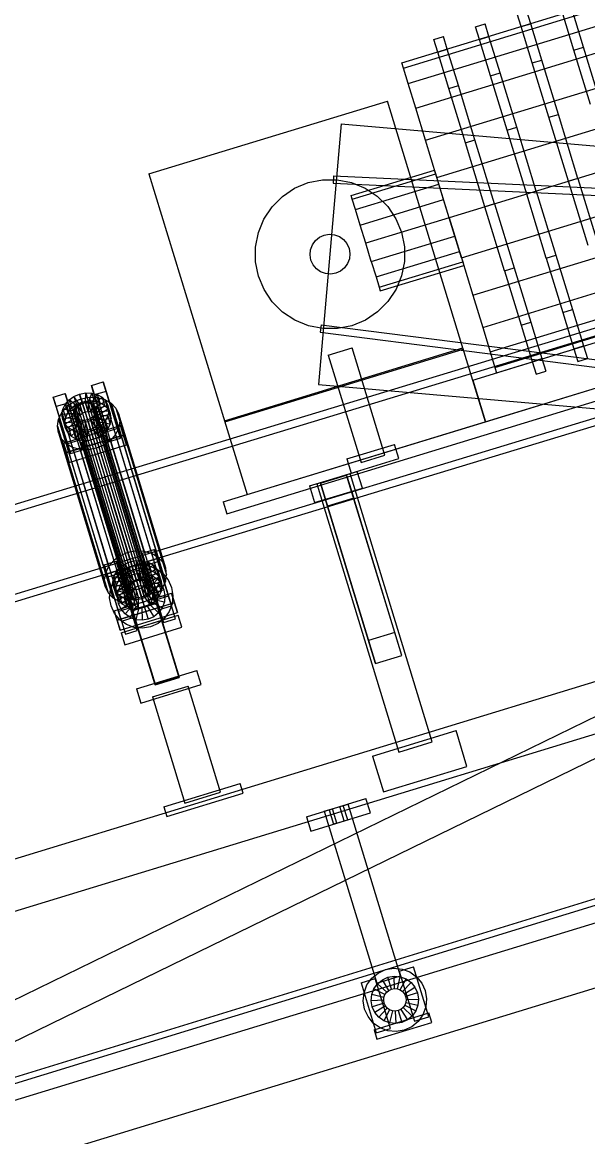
# Model space of a CAD drawing. Header units: millimetres. Extents: x -1970 to 34302, y -65268 to 6837.
# Drawn here: x 24112 to 24566, y 2574 to 3468 of the extents above; entities that cross this region are included whole.
import ezdxf

# ---------------------------------------------------------------- set-up
doc = ezdxf.new("R2010")
doc.units = ezdxf.units.MM
doc.layers.add('COTAS_P', color=1, linetype='Continuous', lineweight=0)
doc.layers.add('lateral_C02', color=7, linetype='Continuous', lineweight=0)
doc.dimstyles.new('R19_100', dxfattribs={"dimtxt": 250, "dimasz": 150, "dimexe": 150, "dimexo": 80, "dimgap": 100, "dimtad": 1, "dimtih": 1, "dimtoh": 1, "dimdsep": 46, "dimcen": 0.09, "dimadec": 0, "dimazin": 0, "dimtfac": 1, "dimtdec": 4, "dimtofl": 0, "dimtmove": 0, "dimatfit": 3, "dimfxl": 1, "dimtolj": 1, "dimtzin": 0, "dimarcsym": 0})

# ---------------------------------------------------------------- blocks, each defined once
blk = doc.blocks.new('*D3')
at = {"layer": 'COTAS_P', "color": 0, "lineweight": -2, "transparency": 16777216}
for p, q in [((25334.81, 3271.57), (25051.31, 4199.21)), ((16158.18, 1324.54), (24951.7, 4011.92)), ((16254.38, 496.51), (15970.89, 1424.15))]:
    blk.add_line(p, q, dxfattribs=at)
at = {"layer": 'COTAS_P', "color": 0, "transparency": 16777216}
for points in [[(24944.39, 4035.83), (24959, 3988.02), (25095.15, 4055.76)], [(16150.87, 1348.45), (16165.48, 1300.63), (16014.73, 1280.7)]]:
    blk.add_solid(points, dxfattribs=at)
at = {"layer": 'Defpoints', "color": 0, "transparency": 16777216}
for p in [(25095.15, 4055.76), (25358.19, 3195.06), (16277.76, 420)]:
    blk.add_point(p, dxfattribs=at)

msp = doc.modelspace()

# ---------------------------------------------------------------- linework, layer by layer
at = {"layer": 'lateral_C02'}
for p, q in [((24416.833, 3435.431), (24875.874, 3575.718)), ((24418.127, 3431.194), (24877.169, 3571.482)), ((24421.923, 3418.774), (24880.965, 3559.062)), ((24427.961, 3399.017), (24887.003, 3539.305)), ((24435.83, 3373.269), (24894.872, 3513.556)), ((24444.993, 3343.284), (24904.035, 3483.572)), ((24512.55, 3464.382), (24509.427, 3474.603)), ((24520.201, 3466.721), (24517.077, 3476.941)), ((24554.917, 3445.506), (24546.022, 3474.612)), ((24562.568, 3447.844), (24553.673, 3476.95)), ((24475.955, 3464.374), (24483.606, 3466.712)), ((24479.079, 3454.153), (24475.955, 3464.374)), ((24486.729, 3456.491), (24483.606, 3466.712)), ((24512.55, 3464.382), (24520.201, 3466.721)), ((24521.445, 3435.276), (24512.55, 3464.382)), ((24529.096, 3437.615), (24520.201, 3466.721)), ((24442.483, 3454.145), (24450.134, 3456.483)), ((24445.607, 3443.924), (24442.483, 3454.145)), ((24453.257, 3446.262), (24450.134, 3456.483)), ((24913.869, 3451.394), (24454.827, 3311.107)), ((24479.079, 3454.153), (24486.729, 3456.491)), ((24487.974, 3425.047), (24479.079, 3454.153)), ((24495.624, 3427.385), (24486.729, 3456.491)), ((24445.607, 3443.924), (24453.257, 3446.262)), ((24454.502, 3414.818), (24445.607, 3443.924)), ((24462.152, 3417.156), (24453.257, 3446.262)), ((24554.917, 3445.506), (24562.568, 3447.844)), ((24568.23, 3401.945), (24554.917, 3445.506)), ((24575.88, 3404.284), (24562.568, 3447.844)), ((24418.127, 3431.194), (24416.833, 3435.431)), ((24521.445, 3435.276), (24529.096, 3437.615)), ((24534.758, 3391.716), (24521.445, 3435.276)), ((24542.408, 3394.054), (24529.096, 3437.615)), ((24421.923, 3418.774), (24418.127, 3431.194)), ((24487.974, 3425.047), (24495.624, 3427.385)), ((24501.286, 3381.487), (24487.974, 3425.047)), ((24508.937, 3383.825), (24495.624, 3427.385)), ((24427.961, 3399.017), (24421.923, 3418.774)), ((24454.502, 3414.818), (24462.152, 3417.156)), ((24467.814, 3371.258), (24454.502, 3414.818)), ((24475.465, 3373.596), (24462.152, 3417.156)), ((24464.661, 3278.929), (24923.703, 3419.217)), ((24214.037, 3346.268), (24405.305, 3404.721)), ((24466.096, 3205.802), (24405.305, 3404.721)), ((24435.83, 3373.269), (24427.961, 3399.017)), ((24473.824, 3248.945), (24932.866, 3389.232)), ((24534.758, 3391.716), (24542.408, 3394.054)), ((24550.461, 3340.333), (24534.758, 3391.716)), ((24558.112, 3342.672), (24542.408, 3394.054)), ((24368.284, 3386.486), (24350.102, 3177.275)), ((24368.284, 3386.486), (25367.278, 3299.666)), ((24501.286, 3381.487), (24508.937, 3383.825)), ((24516.989, 3330.104), (24501.286, 3381.487)), ((24524.64, 3332.442), (24508.937, 3383.825)), ((24444.993, 3343.284), (24435.83, 3373.269)), ((24467.814, 3371.258), (24475.465, 3373.596)), ((24483.517, 3319.875), (24467.814, 3371.258)), ((24491.168, 3322.213), (24475.465, 3373.596)), ((24481.693, 3223.197), (24940.735, 3363.484)), ((24214.037, 3346.268), (24274.829, 3147.349)), ((24362.14, 3344.811), (24361.859, 3338.818)), ((24362.14, 3344.811), (25363.004, 3297.948)), ((24376.193, 3328.902), (24443.137, 3349.36)), ((24377.083, 3325.99), (24444.026, 3346.448)), ((24444.026, 3346.448), (24443.137, 3349.36)), ((24446.561, 3338.156), (24444.026, 3346.448)), ((24454.827, 3311.107), (24444.993, 3343.284)), ((24487.731, 3203.439), (24946.773, 3343.727)), ((24321.034, 3328.182), (24330.8, 3334.737)), ((24330.8, 3334.737), (24341.657, 3339.261)), ((24341.657, 3339.261), (24353.189, 3341.579)), ((24353.189, 3341.579), (24364.951, 3341.603)), ((24361.859, 3338.818), (25362.723, 3291.955)), ((24364.951, 3341.603), (24376.492, 3339.333)), ((24376.492, 3339.333), (24387.368, 3334.854)), ((24379.617, 3317.698), (24446.561, 3338.156)), ((24387.368, 3334.854), (24397.161, 3328.34)), ((24450.353, 3325.746), (24446.561, 3338.156)), ((24558.112, 3342.672), (24550.461, 3340.333)), ((24566.164, 3288.951), (24550.461, 3340.333)), ((24558.112, 3342.672), (24573.815, 3291.289)), ((24312.734, 3319.848), (24321.034, 3328.182)), ((24377.083, 3325.99), (24376.193, 3328.902)), ((24379.617, 3317.698), (24377.083, 3325.99)), ((24383.41, 3305.287), (24450.353, 3325.746)), ((24397.161, 3328.34), (24405.495, 3320.04)), ((24454.827, 3311.107), (24450.353, 3325.746)), ((24473.695, 3180.938), (24970.99, 3332.916)), ((24491.527, 3191.019), (24950.569, 3331.307)), ((24492.822, 3186.783), (24951.864, 3327.07)), ((24524.64, 3332.442), (24516.989, 3330.104)), ((24532.692, 3278.721), (24516.989, 3330.104)), ((24524.64, 3332.442), (24540.343, 3281.059)), ((24306.22, 3310.054), (24312.734, 3319.848)), ((24383.41, 3305.287), (24379.617, 3317.698)), ((24405.495, 3320.04), (24412.05, 3310.274)), ((24491.168, 3322.213), (24483.517, 3319.875)), ((24499.22, 3268.492), (24483.517, 3319.875)), ((24491.168, 3322.213), (24506.871, 3270.83)), ((24301.741, 3299.178), (24306.22, 3310.054)), ((24454.827, 3311.107), (24387.884, 3290.648)), ((24412.05, 3310.274), (24416.574, 3299.416)), ((24464.661, 3278.929), (24454.827, 3311.107)), ((24454.827, 3311.107), (24459.301, 3296.468)), ((24273.53, 3083.167), (25000.346, 3305.289)), ((24299.47, 3287.638), (24301.741, 3299.178)), ((24387.884, 3290.648), (24383.41, 3305.287)), ((24416.574, 3299.416), (24418.892, 3287.885)), ((24483.924, 3147.466), (24981.22, 3299.444)), ((24276.453, 3073.604), (25003.269, 3295.726)), ((24345.067, 3289.393), (24347.493, 3292.794)), ((24347.493, 3292.794), (24350.716, 3295.45)), ((24350.716, 3295.45), (24354.517, 3297.182)), ((24354.517, 3297.182), (24358.637, 3297.871)), ((24358.637, 3297.871), (24362.794, 3297.47)), ((24362.794, 3297.47), (24366.707, 3296.007)), ((24366.707, 3296.007), (24370.107, 3293.581)), ((24370.107, 3293.581), (24372.763, 3290.357)), ((24372.763, 3290.357), (24374.495, 3286.557)), ((24392.357, 3276.009), (24387.884, 3290.648)), ((24392.357, 3276.009), (24459.301, 3296.468)), ((24459.301, 3296.468), (24463.094, 3284.058)), ((24299.495, 3275.876), (24299.47, 3287.638)), ((24343.203, 3281.324), (24343.604, 3285.481)), ((24343.892, 3277.204), (24343.203, 3281.324)), ((24343.604, 3285.481), (24345.067, 3289.393)), ((24374.495, 3286.557), (24375.184, 3282.437)), ((24375.184, 3282.437), (24374.783, 3278.279)), ((24396.15, 3263.599), (24463.094, 3284.058)), ((24418.892, 3287.885), (24418.917, 3276.123)), ((24463.094, 3284.058), (24465.628, 3275.765)), ((24532.692, 3278.721), (24540.343, 3281.059)), ((24540.343, 3281.059), (24553.655, 3237.499)), ((24301.813, 3264.344), (24299.495, 3275.876)), ((24345.624, 3273.403), (24343.892, 3277.204)), ((24348.28, 3270.18), (24345.624, 3273.403)), ((24373.32, 3274.367), (24370.894, 3270.967)), ((24374.783, 3278.279), (24373.32, 3274.367)), ((24392.357, 3276.009), (24396.15, 3263.599)), ((24398.684, 3255.307), (24465.628, 3275.765)), ((24399.574, 3252.395), (24466.518, 3272.853)), ((24418.917, 3276.123), (24416.646, 3264.582)), ((24464.661, 3278.929), (24473.824, 3248.945)), ((24465.628, 3275.765), (24466.518, 3272.853)), ((24532.692, 3278.721), (24546.005, 3235.161)), ((24306.337, 3253.487), (24301.813, 3264.344)), ((24351.68, 3267.754), (24348.28, 3270.18)), ((24355.592, 3266.291), (24351.68, 3267.754)), ((24359.75, 3265.89), (24355.592, 3266.291)), ((24363.87, 3266.579), (24359.75, 3265.89)), ((24367.671, 3268.311), (24363.87, 3266.579)), ((24370.894, 3270.967), (24367.671, 3268.311)), ((24396.15, 3263.599), (24398.684, 3255.307)), ((24416.646, 3264.582), (24412.167, 3253.706)), ((24499.22, 3268.492), (24506.871, 3270.83)), ((24499.22, 3268.492), (24512.533, 3224.932)), ((24506.871, 3270.83), (24520.183, 3227.27)), ((24398.684, 3255.307), (24399.574, 3252.395)), ((24412.167, 3253.706), (24405.653, 3243.913)), ((24312.892, 3243.721), (24306.337, 3253.487)), ((24473.824, 3248.945), (24481.693, 3223.197)), ((24321.226, 3235.421), (24312.892, 3243.721)), ((24405.653, 3243.913), (24397.353, 3235.579)), ((24546.005, 3235.161), (24553.655, 3237.499)), ((24553.655, 3237.499), (24562.55, 3208.393)), ((24609.262, 3233.904), (24178.685, 3103.119)), ((24180.429, 3097.378), (24611.005, 3228.163)), ((24331.019, 3228.907), (24321.226, 3235.421)), ((24341.895, 3224.428), (24331.019, 3228.907)), ((24387.587, 3229.024), (24376.729, 3224.5)), ((24397.353, 3235.579), (24387.587, 3229.024)), ((24512.533, 3224.932), (24520.183, 3227.27)), ((24520.183, 3227.27), (24529.078, 3198.164)), ((24546.005, 3235.161), (24554.9, 3206.055)), ((24353.436, 3222.157), (24341.895, 3224.428)), ((24351.997, 3225.336), (24351.24, 3219.384)), ((24351.24, 3219.384), (25345.183, 3092.885)), ((24351.997, 3225.336), (25345.94, 3098.837)), ((24365.198, 3222.182), (24353.436, 3222.157)), ((24376.729, 3224.5), (24365.198, 3222.182)), ((24481.693, 3223.197), (24487.731, 3203.439)), ((24512.533, 3224.932), (24521.428, 3195.826)), ((24274.536, 3148.306), (24465.804, 3206.759)), ((24274.829, 3147.349), (24466.096, 3205.802)), ((24357.789, 3200.936), (24376.916, 3206.781)), ((24357.789, 3200.936), (24384.093, 3114.865)), ((24403.22, 3120.711), (24376.916, 3206.781)), ((24483.924, 3147.466), (24465.804, 3206.759)), ((24487.731, 3203.439), (24491.527, 3191.019)), ((24554.9, 3206.055), (24562.55, 3208.393)), ((24554.9, 3206.055), (24558.023, 3195.834)), ((24562.55, 3208.393), (24565.674, 3198.172)), ((24521.428, 3195.826), (24529.078, 3198.164)), ((24521.428, 3195.826), (24524.551, 3185.605)), ((24529.078, 3198.164), (24532.202, 3187.943)), ((24558.023, 3195.834), (24565.674, 3198.172)), ((24491.527, 3191.019), (24492.822, 3186.783)), ((24524.551, 3185.605), (24532.202, 3187.943)), ((24167.803, 3176.63), (24177.366, 3179.552)), ((24170.137, 3168.946), (24167.803, 3176.63)), ((24167.803, 3176.63), (24179.326, 3139.037)), ((24177.366, 3179.552), (24179.7, 3171.869)), ((24188.89, 3141.959), (24177.366, 3179.552)), ((24350.102, 3177.275), (25349.096, 3090.455)), ((24473.695, 3180.938), (24483.924, 3147.466)), ((24137.2, 3167.277), (24146.764, 3170.2)), ((24139.534, 3159.594), (24137.2, 3167.277)), ((24137.2, 3167.277), (24148.723, 3129.684)), ((24146.764, 3170.2), (24149.097, 3162.516)), ((24158.287, 3132.607), (24146.764, 3170.2)), ((24146.898, 3161.448), (24149.936, 3164.963)), ((24149.936, 3164.963), (24153.863, 3167.789)), ((24156.797, 3159.642), (24149.936, 3164.963)), ((24149.936, 3164.963), (24151.937, 3158.377)), ((24153.462, 3163.365), (24159.541, 3165.965)), ((24153.863, 3167.789), (24158.41, 3169.733)), ((24158.657, 3160.98), (24153.863, 3167.789)), ((24153.863, 3167.789), (24155.863, 3161.203)), ((24158.41, 3169.733), (24163.269, 3170.663)), ((24160.811, 3161.901), (24158.41, 3169.733)), ((24158.41, 3169.733), (24160.411, 3163.147)), ((24159.541, 3165.965), (24166.036, 3167.208)), ((24159.541, 3165.965), (24197.049, 3042.481)), ((24163.112, 3162.342), (24163.269, 3170.663)), ((24163.269, 3170.663), (24168.107, 3170.516)), ((24163.269, 3170.663), (24165.269, 3164.078)), ((24165.404, 3162.272), (24168.107, 3170.516)), ((24166.036, 3167.208), (24172.503, 3167.011)), ((24166.036, 3167.208), (24203.543, 3043.724)), ((24167.53, 3161.697), (24172.595, 3169.301)), ((24168.107, 3170.516), (24172.595, 3169.301)), ((24168.107, 3170.516), (24170.107, 3163.93)), ((24169.345, 3160.655), (24176.427, 3167.102)), ((24179.7, 3171.869), (24170.137, 3168.946)), ((24181.66, 3131.353), (24170.137, 3168.946)), ((24172.503, 3167.011), (24178.503, 3165.387)), ((24172.503, 3167.011), (24210.011, 3043.527)), ((24172.595, 3169.301), (24176.427, 3167.102)), ((24172.595, 3169.301), (24174.595, 3162.716)), ((24176.427, 3167.102), (24179.342, 3164.068)), ((24176.427, 3167.102), (24178.427, 3160.516)), ((24178.503, 3165.387), (24183.626, 3162.447)), ((24178.503, 3165.387), (24216.011, 3041.903)), ((24179.7, 3171.869), (24191.223, 3134.276)), ((24198.689, 3037.261), (24629.266, 3168.046)), ((24149.097, 3162.516), (24139.534, 3159.594)), ((24151.057, 3122.001), (24139.534, 3159.594)), ((24144.151, 3154.889), (24148.213, 3159.588)), ((24144.24, 3153.34), (24144.955, 3157.484)), ((24144.955, 3157.484), (24146.898, 3161.448)), ((24154.437, 3156.099), (24144.955, 3157.484)), ((24144.955, 3157.484), (24146.955, 3150.898)), ((24155.358, 3157.977), (24146.898, 3161.448)), ((24146.898, 3161.448), (24148.898, 3154.862)), ((24148.213, 3159.588), (24153.462, 3163.365)), ((24148.213, 3159.588), (24185.72, 3036.104)), ((24151.937, 3158.377), (24148.898, 3154.862)), ((24149.097, 3162.516), (24160.621, 3124.924)), ((24155.863, 3161.203), (24151.937, 3158.377)), ((24151.937, 3158.377), (24158.797, 3153.056)), ((24153.462, 3163.365), (24190.969, 3039.881)), ((24153.765, 3155.234), (24154.104, 3157.197)), ((24154.437, 3156.099), (24154.099, 3154.136)), ((24154.104, 3157.197), (24155.024, 3159.075)), ((24154.104, 3157.197), (24197.613, 3013.955)), ((24155.358, 3157.977), (24154.437, 3156.099)), ((24156.438, 3149.513), (24154.437, 3156.099)), ((24155.024, 3159.075), (24156.463, 3160.739)), ((24155.024, 3159.075), (24198.533, 3015.833)), ((24156.797, 3159.642), (24155.358, 3157.977)), ((24157.358, 3151.391), (24155.358, 3157.977)), ((24160.411, 3163.147), (24155.863, 3161.203)), ((24155.863, 3161.203), (24160.657, 3154.395)), ((24156.463, 3160.739), (24158.323, 3162.078)), ((24156.463, 3160.739), (24199.972, 3017.498)), ((24158.657, 3160.98), (24156.797, 3159.642)), ((24158.797, 3153.056), (24156.797, 3159.642)), ((24158.323, 3162.078), (24160.478, 3162.999)), ((24158.323, 3162.078), (24201.832, 3018.837)), ((24160.811, 3161.901), (24158.657, 3160.98)), ((24160.657, 3154.395), (24158.657, 3160.98)), ((24165.269, 3164.078), (24160.411, 3163.147)), ((24160.411, 3163.147), (24162.811, 3155.316)), ((24160.478, 3162.999), (24162.779, 3163.44)), ((24160.478, 3162.999), (24203.986, 3019.758)), ((24163.112, 3162.342), (24160.811, 3161.901)), ((24162.811, 3155.316), (24160.811, 3161.901)), ((24162.779, 3163.44), (24165.07, 3163.37)), ((24162.779, 3163.44), (24206.288, 3020.198)), ((24162.811, 3155.316), (24165.113, 3155.756)), ((24165.404, 3162.272), (24163.112, 3162.342)), ((24165.113, 3155.756), (24163.112, 3162.342)), ((24165.07, 3163.37), (24167.196, 3162.794)), ((24165.07, 3163.37), (24208.579, 3020.128)), ((24165.269, 3164.078), (24165.113, 3155.756)), ((24165.113, 3155.756), (24167.404, 3155.686)), ((24170.107, 3163.93), (24165.269, 3164.078)), ((24167.53, 3161.697), (24165.404, 3162.272)), ((24167.404, 3155.686), (24165.404, 3162.272)), ((24167.196, 3162.794), (24169.012, 3161.753)), ((24167.196, 3162.794), (24210.705, 3019.553)), ((24170.107, 3163.93), (24167.404, 3155.686)), ((24167.404, 3155.686), (24169.53, 3155.111)), ((24169.345, 3160.655), (24167.53, 3161.697)), ((24169.53, 3155.111), (24167.53, 3161.697)), ((24169.012, 3161.753), (24170.393, 3160.315)), ((24169.012, 3161.753), (24212.521, 3018.511)), ((24170.726, 3159.218), (24169.345, 3160.655)), ((24171.346, 3154.069), (24169.345, 3160.655)), ((24174.595, 3162.716), (24169.53, 3155.111)), ((24174.595, 3162.716), (24170.107, 3163.93)), ((24170.393, 3160.315), (24171.245, 3158.581)), ((24170.393, 3160.315), (24213.901, 3017.074)), ((24170.726, 3159.218), (24179.342, 3164.068)), ((24171.579, 3157.483), (24170.726, 3159.218)), ((24172.726, 3152.632), (24170.726, 3159.218)), ((24171.511, 3156.667), (24171.172, 3154.704)), ((24171.245, 3158.581), (24171.511, 3156.667)), ((24214.754, 3015.339), (24171.245, 3158.581)), ((24178.427, 3160.516), (24171.346, 3154.069)), ((24171.506, 3153.606), (24171.844, 3155.569)), ((24171.511, 3156.667), (24215.02, 3013.425)), ((24181.142, 3160.406), (24171.579, 3157.483)), ((24171.579, 3157.483), (24173.579, 3150.897)), ((24171.844, 3155.569), (24171.579, 3157.483)), ((24171.844, 3155.569), (24181.703, 3156.365)), ((24173.845, 3148.983), (24171.844, 3155.569)), ((24181.343, 3157.482), (24172.726, 3152.632)), ((24178.427, 3160.516), (24174.595, 3162.716)), ((24181.343, 3157.482), (24178.427, 3160.516)), ((24179.342, 3164.068), (24181.142, 3160.406)), ((24179.342, 3164.068), (24181.343, 3157.482)), ((24181.703, 3156.365), (24180.988, 3152.222)), ((24183.142, 3153.82), (24181.142, 3160.406)), ((24181.142, 3160.406), (24181.703, 3156.365)), ((24183.142, 3153.82), (24181.343, 3157.482)), ((24181.703, 3156.365), (24183.704, 3149.779)), ((24183.626, 3162.447), (24187.524, 3158.391)), ((24183.626, 3162.447), (24221.134, 3038.963)), ((24187.524, 3158.391), (24189.93, 3153.495)), ((24187.524, 3158.391), (24225.031, 3034.907)), ((24631.009, 3162.305), (24200.433, 3031.52)), ((24140.597, 3144.05), (24141.553, 3149.589)), ((24141.553, 3149.589), (24144.151, 3154.889)), ((24141.553, 3149.589), (24179.061, 3026.105)), ((24144.151, 3154.889), (24181.658, 3031.405)), ((24154.099, 3154.136), (24144.24, 3153.34)), ((24144.24, 3153.34), (24146.24, 3146.754)), ((24144.801, 3149.3), (24144.24, 3153.34)), ((24154.364, 3152.222), (24144.801, 3149.3)), ((24144.801, 3149.3), (24146.802, 3142.714)), ((24146.601, 3145.638), (24144.801, 3149.3)), ((24146.955, 3150.898), (24146.24, 3146.754)), ((24146.24, 3146.754), (24156.099, 3147.55)), ((24146.24, 3146.754), (24146.802, 3142.714)), ((24155.217, 3150.488), (24146.601, 3145.638)), ((24148.898, 3154.862), (24146.955, 3150.898)), ((24146.955, 3150.898), (24156.438, 3149.513)), ((24148.898, 3154.862), (24157.358, 3151.391)), ((24156.598, 3149.05), (24149.516, 3142.603)), ((24158.413, 3148.009), (24153.348, 3140.404)), ((24154.031, 3153.32), (24153.765, 3155.234)), ((24153.765, 3155.234), (24197.274, 3011.993)), ((24154.884, 3151.585), (24154.031, 3153.32)), ((24154.031, 3153.32), (24197.54, 3010.079)), ((24156.099, 3147.55), (24154.099, 3154.136)), ((24154.099, 3154.136), (24154.364, 3152.222)), ((24156.365, 3145.637), (24154.364, 3152.222)), ((24154.364, 3152.222), (24155.217, 3150.488)), ((24156.264, 3150.148), (24154.884, 3151.585)), ((24154.884, 3151.585), (24198.392, 3008.344)), ((24157.217, 3143.902), (24155.217, 3150.488)), ((24155.217, 3150.488), (24156.598, 3149.05)), ((24156.099, 3147.55), (24156.438, 3149.513)), ((24156.365, 3145.637), (24156.099, 3147.55)), ((24158.08, 3149.106), (24156.264, 3150.148)), ((24156.264, 3150.148), (24199.773, 3006.907)), ((24156.438, 3149.513), (24157.358, 3151.391)), ((24158.598, 3142.465), (24156.598, 3149.05)), ((24156.598, 3149.05), (24158.413, 3148.009)), ((24157.358, 3151.391), (24158.797, 3153.056)), ((24160.539, 3147.433), (24157.836, 3139.189)), ((24160.206, 3148.531), (24158.08, 3149.106)), ((24158.08, 3149.106), (24201.589, 3005.865)), ((24160.414, 3141.423), (24158.413, 3148.009)), ((24158.413, 3148.009), (24160.539, 3147.433)), ((24158.797, 3153.056), (24160.657, 3154.395)), ((24162.497, 3148.461), (24160.206, 3148.531)), ((24160.206, 3148.531), (24203.715, 3005.289)), ((24162.54, 3140.847), (24160.539, 3147.433)), ((24160.539, 3147.433), (24162.831, 3147.363)), ((24160.657, 3154.395), (24162.811, 3155.316)), ((24164.799, 3148.902), (24162.497, 3148.461)), ((24162.497, 3148.461), (24206.006, 3005.22)), ((24162.831, 3147.363), (24162.674, 3139.042)), ((24162.831, 3147.363), (24165.132, 3147.804)), ((24164.831, 3140.778), (24162.831, 3147.363)), ((24166.953, 3149.823), (24164.799, 3148.902)), ((24164.799, 3148.902), (24208.308, 3005.66)), ((24165.132, 3147.804), (24167.286, 3148.725)), ((24165.132, 3147.804), (24167.533, 3139.972)), ((24167.132, 3141.218), (24165.132, 3147.804)), ((24168.813, 3151.161), (24166.953, 3149.823)), ((24166.953, 3149.823), (24210.462, 3006.581)), ((24167.286, 3148.725), (24169.146, 3150.064)), ((24167.286, 3148.725), (24172.08, 3141.916)), ((24169.287, 3142.139), (24167.286, 3148.725)), ((24170.252, 3152.826), (24168.813, 3151.161)), ((24168.813, 3151.161), (24212.322, 3007.92)), ((24169.146, 3150.064), (24170.585, 3151.729)), ((24169.146, 3150.064), (24176.007, 3144.742)), ((24171.147, 3143.478), (24169.146, 3150.064)), ((24169.53, 3155.111), (24171.346, 3154.069)), ((24171.172, 3154.704), (24170.252, 3152.826)), ((24170.252, 3152.826), (24213.761, 3009.585)), ((24170.585, 3151.729), (24171.506, 3153.606)), ((24170.585, 3151.729), (24179.045, 3148.257)), ((24172.586, 3145.143), (24170.585, 3151.729)), ((24171.172, 3154.704), (24214.681, 3011.463)), ((24171.346, 3154.069), (24172.726, 3152.632)), ((24171.506, 3153.606), (24180.988, 3152.222)), ((24173.506, 3147.021), (24171.506, 3153.606)), ((24173.506, 3147.021), (24172.586, 3145.143)), ((24172.726, 3152.632), (24173.579, 3150.897)), ((24173.845, 3148.983), (24173.506, 3147.021)), ((24182.989, 3145.636), (24173.506, 3147.021)), ((24173.579, 3150.897), (24183.142, 3153.82)), ((24173.579, 3150.897), (24173.845, 3148.983)), ((24183.704, 3149.779), (24173.845, 3148.983)), ((24179.045, 3148.257), (24176.007, 3144.742)), ((24180.988, 3152.222), (24179.045, 3148.257)), ((24179.045, 3148.257), (24181.046, 3141.671)), ((24180.988, 3152.222), (24182.989, 3145.636)), ((24182.989, 3145.636), (24183.704, 3149.779)), ((24183.704, 3149.779), (24183.142, 3153.82)), ((24190.68, 3148.094), (24189.724, 3142.554)), ((24189.93, 3153.495), (24190.68, 3148.094)), ((24227.437, 3030.011), (24189.93, 3153.495)), ((24190.68, 3148.094), (24228.188, 3024.61)), ((24274.536, 3148.306), (24292.657, 3089.013)), ((24292.657, 3089.013), (24483.924, 3147.466)), ((24141.348, 3138.648), (24140.597, 3144.05)), ((24140.597, 3144.05), (24178.105, 3020.566)), ((24143.754, 3133.752), (24141.348, 3138.648)), ((24141.348, 3138.648), (24178.855, 3015.164)), ((24145.374, 3130.374), (24191.278, 3144.403)), ((24146.601, 3145.638), (24148.601, 3139.052)), ((24149.516, 3142.603), (24146.601, 3145.638)), ((24146.802, 3142.714), (24156.365, 3145.637)), ((24146.802, 3142.714), (24148.601, 3139.052)), ((24148.601, 3139.052), (24157.217, 3143.902)), ((24148.601, 3139.052), (24151.517, 3136.018)), ((24149.516, 3142.603), (24151.517, 3136.018)), ((24153.348, 3140.404), (24149.516, 3142.603)), ((24151.517, 3136.018), (24158.598, 3142.465)), ((24153.348, 3140.404), (24155.349, 3133.818)), ((24157.836, 3139.189), (24153.348, 3140.404)), ((24155.349, 3133.818), (24160.414, 3141.423)), ((24157.217, 3143.902), (24156.365, 3145.637)), ((24158.598, 3142.465), (24157.217, 3143.902)), ((24157.836, 3139.189), (24159.837, 3132.603)), ((24162.674, 3139.042), (24157.836, 3139.189)), ((24160.414, 3141.423), (24158.598, 3142.465)), ((24159.837, 3132.603), (24162.54, 3140.847)), ((24162.54, 3140.847), (24160.414, 3141.423)), ((24164.831, 3140.778), (24162.54, 3140.847)), ((24167.533, 3139.972), (24162.674, 3139.042)), ((24162.674, 3139.042), (24164.675, 3132.456)), ((24164.675, 3132.456), (24164.831, 3140.778)), ((24167.132, 3141.218), (24164.831, 3140.778)), ((24169.287, 3142.139), (24167.132, 3141.218)), ((24169.533, 3133.386), (24167.132, 3141.218)), ((24172.08, 3141.916), (24167.533, 3139.972)), ((24167.533, 3139.972), (24169.533, 3133.386)), ((24171.147, 3143.478), (24169.287, 3142.139)), ((24174.081, 3135.331), (24169.287, 3142.139)), ((24172.586, 3145.143), (24171.147, 3143.478)), ((24178.007, 3138.157), (24171.147, 3143.478)), ((24176.007, 3144.742), (24172.08, 3141.916)), ((24172.08, 3141.916), (24174.081, 3135.331)), ((24181.046, 3141.671), (24172.586, 3145.143)), ((24174.081, 3135.331), (24178.007, 3138.157)), ((24176.007, 3144.742), (24178.007, 3138.157)), ((24178.007, 3138.157), (24181.046, 3141.671)), ((24188.89, 3141.959), (24179.326, 3139.037)), ((24179.326, 3139.037), (24181.66, 3131.353)), ((24181.046, 3141.671), (24182.989, 3145.636)), ((24189.724, 3142.554), (24187.127, 3137.254)), ((24191.223, 3134.276), (24188.89, 3141.959)), ((24189.724, 3142.554), (24227.232, 3019.07)), ((24191.278, 3144.403), (24193.612, 3136.719)), ((24193.679, 3136.571), (24191.278, 3144.403)), ((24147.651, 3129.696), (24143.754, 3133.752)), ((24143.754, 3133.752), (24181.261, 3010.268)), ((24147.708, 3122.69), (24145.374, 3130.374)), ((24145.374, 3130.374), (24147.775, 3122.542)), ((24152.774, 3126.756), (24147.651, 3129.696)), ((24147.651, 3129.696), (24185.159, 3006.212)), ((24193.612, 3136.719), (24147.708, 3122.69)), ((24193.679, 3136.571), (24147.775, 3122.542)), ((24158.287, 3132.607), (24148.723, 3129.684)), ((24148.723, 3129.684), (24151.057, 3122.001)), ((24150.109, 3114.859), (24196.013, 3128.887)), ((24151.517, 3136.018), (24155.349, 3133.818)), ((24155.349, 3133.818), (24159.837, 3132.603)), ((24160.621, 3124.924), (24158.287, 3132.607)), ((24159.837, 3132.603), (24164.675, 3132.456)), ((24159.893, 3130.746), (24179.019, 3136.591)), ((24159.967, 3130.502), (24159.893, 3130.746)), ((24219.113, 2936.978), (24159.893, 3130.746)), ((24179.094, 3136.348), (24159.967, 3130.502)), ((24219.188, 2936.735), (24159.967, 3130.502)), ((24164.675, 3132.456), (24169.533, 3133.386)), ((24169.533, 3133.386), (24174.081, 3135.331)), ((24177.816, 3128.778), (24171.736, 3126.179)), ((24183.065, 3132.556), (24177.816, 3128.778)), ((24177.816, 3128.778), (24215.323, 3005.294)), ((24179.019, 3136.591), (24179.094, 3136.348)), ((24238.24, 2942.824), (24179.019, 3136.591)), ((24179.094, 3136.348), (24238.314, 2942.58)), ((24181.66, 3131.353), (24191.223, 3134.276)), ((24187.127, 3137.254), (24183.065, 3132.556)), ((24183.065, 3132.556), (24220.573, 3009.072)), ((24187.127, 3137.254), (24224.634, 3013.77)), ((24193.612, 3136.719), (24196.013, 3128.887)), ((24196.013, 3128.887), (24193.679, 3136.571)), ((24372.776, 3117.681), (24411.03, 3129.371)), ((24414.537, 3117.895), (24411.03, 3129.371)), ((24150.109, 3114.859), (24147.708, 3122.69)), ((24147.775, 3122.542), (24150.109, 3114.859)), ((24151.057, 3122.001), (24160.621, 3124.924)), ((24158.774, 3125.132), (24152.774, 3126.756)), ((24152.774, 3126.756), (24190.282, 3003.272)), ((24165.242, 3124.935), (24158.774, 3125.132)), ((24158.774, 3125.132), (24196.282, 3001.648)), ((24171.736, 3126.179), (24165.242, 3124.935)), ((24165.242, 3124.935), (24202.749, 3001.451)), ((24171.736, 3126.179), (24209.244, 3002.695)), ((24384.093, 3114.865), (24403.22, 3120.711)), ((24372.776, 3117.681), (24376.284, 3106.205)), ((24376.284, 3106.205), (24414.537, 3117.895)), ((24178.685, 3103.119), (23748.109, 2972.334)), ((24198.689, 3037.261), (24178.685, 3103.119)), ((24178.685, 3103.119), (24180.429, 3097.378)), ((24342.812, 3095.975), (24381.065, 3107.666)), ((24348.55, 3097.729), (24375.327, 3105.912)), ((24351.498, 3098.345), (24372.538, 3104.775)), ((24372.538, 3104.775), (24378.224, 3086.17)), ((24411.117, 2978.538), (24372.538, 3104.775)), ((24441.087, 2890.737), (24375.327, 3105.912)), ((24385.157, 3094.277), (24381.065, 3107.666)), ((23749.853, 2966.593), (24180.429, 3097.378)), ((24180.429, 3097.378), (24200.433, 3031.52)), ((24342.812, 3095.975), (24346.903, 3082.587)), ((24346.903, 3082.587), (24385.157, 3094.277)), ((24348.55, 3097.729), (24414.309, 2882.553)), ((24357.184, 3079.74), (24351.498, 3098.345)), ((24351.498, 3098.345), (24390.077, 2972.108)), ((24378.224, 3086.17), (24357.184, 3079.74)), ((24416.803, 2959.933), (24378.224, 3086.17)), ((24273.53, 3083.167), (24276.453, 3073.604)), ((24395.763, 2953.503), (24357.184, 3079.74)), ((24190.969, 3039.881), (24185.72, 3036.104)), ((24197.049, 3042.481), (24190.969, 3039.881)), ((24203.543, 3043.724), (24197.049, 3042.481)), ((24210.011, 3043.527), (24203.543, 3043.724)), ((24208.645, 3042.169), (24218.208, 3045.092)), ((24210.978, 3034.486), (24208.645, 3042.169)), ((24208.645, 3042.169), (24220.168, 3004.576)), ((24216.011, 3041.903), (24210.011, 3043.527)), ((24221.134, 3038.963), (24216.011, 3041.903)), ((24218.208, 3045.092), (24220.542, 3037.409)), ((24229.731, 3007.499), (24218.208, 3045.092)), ((23768.113, 2906.475), (24198.689, 3037.261)), ((24200.433, 3031.52), (23769.857, 2900.734)), ((24178.042, 3032.817), (24187.605, 3035.74)), ((24180.376, 3025.133), (24178.042, 3032.817)), ((24178.042, 3032.817), (24189.565, 2995.224)), ((24181.658, 3031.405), (24179.061, 3026.105)), ((24185.72, 3036.104), (24181.658, 3031.405)), ((24187.605, 3035.74), (24189.939, 3028.056)), ((24199.128, 2998.147), (24187.605, 3035.74)), ((24187.739, 3026.988), (24190.778, 3030.503)), ((24190.778, 3030.503), (24194.704, 3033.329)), ((24197.638, 3025.182), (24190.778, 3030.503)), ((24190.778, 3030.503), (24192.778, 3023.917)), ((24194.399, 3028.771), (24200.433, 3031.52)), ((24194.704, 3033.329), (24199.252, 3035.273)), ((24199.498, 3026.52), (24194.704, 3033.329)), ((24194.704, 3033.329), (24196.705, 3026.743)), ((24199.252, 3035.273), (24204.11, 3036.203)), ((24201.653, 3027.441), (24199.252, 3035.273)), ((24199.252, 3035.273), (24201.252, 3028.687)), ((24200.433, 3031.52), (24206.973, 3032.613)), ((24203.954, 3027.882), (24204.11, 3036.203)), ((24204.11, 3036.203), (24208.948, 3036.056)), ((24204.11, 3036.203), (24206.111, 3029.617)), ((24206.246, 3027.812), (24208.948, 3036.056)), ((24206.973, 3032.613), (24213.573, 3031.977)), ((24208.371, 3027.237), (24213.436, 3034.841)), ((24208.948, 3036.056), (24213.436, 3034.841)), ((24208.948, 3036.056), (24210.949, 3029.47)), ((24210.187, 3026.195), (24217.269, 3032.642)), ((24220.542, 3037.409), (24210.978, 3034.486)), ((24222.502, 2996.893), (24210.978, 3034.486)), ((24211.654, 3032.439), (24221.218, 3035.362)), ((24211.654, 3032.439), (24225.683, 2986.535)), ((24213.436, 3034.841), (24217.269, 3032.642)), ((24213.436, 3034.841), (24215.437, 3028.255)), ((24213.573, 3031.977), (24219.784, 3029.654)), ((24217.269, 3032.642), (24220.184, 3029.608)), ((24217.269, 3032.642), (24219.269, 3026.056)), ((24220.542, 3037.409), (24232.065, 2999.816)), ((24225.031, 3034.907), (24221.134, 3038.963)), ((24235.247, 2989.458), (24221.218, 3035.362)), ((24227.437, 3030.011), (24225.031, 3034.907)), ((16335.427, 232.465), (25411.088, 3023.01)), ((24179.061, 3026.105), (24178.105, 3020.566)), ((24189.939, 3028.056), (24180.376, 3025.133)), ((24191.899, 2987.541), (24180.376, 3025.133)), ((24181.052, 3023.087), (24190.615, 3026.009)), ((24181.052, 3023.087), (24195.08, 2977.183)), ((24185.081, 3018.88), (24185.796, 3023.024)), ((24185.431, 3019.156), (24189.282, 3024.553)), ((24185.796, 3023.024), (24187.739, 3026.988)), ((24195.279, 3021.639), (24185.796, 3023.024)), ((24185.796, 3023.024), (24187.797, 3016.438)), ((24196.199, 3023.517), (24187.739, 3026.988)), ((24187.739, 3026.988), (24189.74, 3020.402)), ((24189.282, 3024.553), (24194.399, 3028.771)), ((24192.778, 3023.917), (24189.74, 3020.402)), ((24189.939, 3028.056), (24201.462, 2990.463)), ((24204.644, 2980.105), (24190.615, 3026.009)), ((24196.705, 3026.743), (24192.778, 3023.917)), ((24192.778, 3023.917), (24199.639, 3018.596)), ((24193.963, 3020.188), (24197.79, 3023.343)), ((24195.279, 3021.639), (24194.94, 3019.676)), ((24196.199, 3023.517), (24195.279, 3021.639)), ((24197.279, 3015.053), (24195.279, 3021.639)), ((24197.638, 3025.182), (24196.199, 3023.517)), ((24198.2, 3016.931), (24196.199, 3023.517)), ((24201.252, 3028.687), (24196.705, 3026.743)), ((24196.705, 3026.743), (24201.499, 3019.934)), ((24199.498, 3026.52), (24197.638, 3025.182)), ((24199.639, 3018.596), (24197.638, 3025.182)), ((24197.79, 3023.343), (24202.304, 3025.399)), ((24203.088, 3014.862), (24197.79, 3023.343)), ((24201.653, 3027.441), (24199.498, 3026.52)), ((24201.499, 3019.934), (24199.498, 3026.52)), ((24206.111, 3029.617), (24201.252, 3028.687)), ((24201.252, 3028.687), (24203.653, 3020.855)), ((24203.954, 3027.882), (24201.653, 3027.441)), ((24203.653, 3020.855), (24201.653, 3027.441)), ((24202.304, 3025.399), (24207.196, 3026.217)), ((24205.226, 3015.836), (24202.304, 3025.399)), ((24203.653, 3020.855), (24205.954, 3021.296)), ((24206.246, 3027.812), (24203.954, 3027.882)), ((24205.954, 3021.296), (24203.954, 3027.882)), ((24206.111, 3029.617), (24205.954, 3021.296)), ((24205.954, 3021.296), (24208.246, 3021.226)), ((24210.949, 3029.47), (24206.111, 3029.617)), ((24208.371, 3027.237), (24206.246, 3027.812)), ((24208.246, 3021.226), (24206.246, 3027.812)), ((24207.544, 3016.223), (24207.196, 3026.217)), ((24207.196, 3026.217), (24212.133, 3025.741)), ((24210.949, 3029.47), (24208.246, 3021.226)), ((24210.187, 3026.195), (24208.371, 3027.237)), ((24210.372, 3020.651), (24208.371, 3027.237)), ((24209.882, 3015.998), (24212.133, 3025.741)), ((24211.568, 3024.757), (24210.187, 3026.195)), ((24212.187, 3019.609), (24210.187, 3026.195)), ((24215.437, 3028.255), (24210.372, 3020.651)), ((24215.437, 3028.255), (24210.949, 3029.47)), ((24211.568, 3024.757), (24220.184, 3029.608)), ((24212.42, 3023.023), (24211.568, 3024.757)), ((24213.568, 3018.172), (24211.568, 3024.757)), ((24212.083, 3015.175), (24216.779, 3024.004)), ((24212.133, 3025.741), (24216.779, 3024.004)), ((24219.269, 3026.056), (24212.187, 3019.609)), ((24221.984, 3025.945), (24212.42, 3023.023)), ((24212.42, 3023.023), (24214.421, 3016.437)), ((24212.686, 3021.109), (24212.42, 3023.023)), ((24212.686, 3021.109), (24222.545, 3021.905)), ((24222.184, 3023.022), (24213.568, 3018.172)), ((24219.269, 3026.056), (24215.437, 3028.255)), ((24216.779, 3024.004), (24220.816, 3021.123)), ((24222.184, 3023.022), (24219.269, 3026.056)), ((24219.784, 3029.654), (24225.182, 3025.803)), ((24220.184, 3029.608), (24221.984, 3025.945)), ((24220.184, 3029.608), (24222.184, 3023.022)), ((24222.545, 3021.905), (24221.83, 3017.761)), ((24223.984, 3019.36), (24221.984, 3025.945)), ((24221.984, 3025.945), (24222.545, 3021.905)), ((24223.984, 3019.36), (24222.184, 3023.022)), ((24222.545, 3021.905), (24224.545, 3015.319)), ((24225.182, 3025.803), (24229.399, 3020.686)), ((24227.232, 3019.07), (24228.188, 3024.61)), ((24228.188, 3024.61), (24227.437, 3030.011)), ((16336.897, 227.686), (25412.557, 3018.231)), ((24178.105, 3020.566), (24178.855, 3015.164)), ((24178.855, 3015.164), (24181.261, 3010.268)), ((24182.472, 3006.345), (24183.108, 3012.945)), ((24183.108, 3012.945), (24185.431, 3019.156)), ((24194.94, 3019.676), (24185.081, 3018.88)), ((24185.081, 3018.88), (24187.082, 3012.294)), ((24185.643, 3014.839), (24185.081, 3018.88)), ((24195.206, 3017.762), (24185.643, 3014.839)), ((24185.643, 3014.839), (24187.643, 3008.254)), ((24187.442, 3011.177), (24185.643, 3014.839)), ((24187.797, 3016.438), (24187.082, 3012.294)), ((24187.082, 3012.294), (24196.941, 3013.09)), ((24196.059, 3016.027), (24187.442, 3011.177)), ((24189.74, 3020.402), (24187.797, 3016.438)), ((24187.797, 3016.438), (24197.279, 3015.053)), ((24189.344, 3011.505), (24191.082, 3016.15)), ((24189.74, 3020.402), (24198.2, 3016.931)), ((24197.44, 3014.59), (24190.358, 3008.143)), ((24191.082, 3016.15), (24193.963, 3020.188)), ((24199.911, 3011.455), (24191.082, 3016.15)), ((24201.275, 3013.367), (24193.963, 3020.188)), ((24199.255, 3013.548), (24194.19, 3005.944)), ((24196.941, 3013.09), (24194.94, 3019.676)), ((24194.94, 3019.676), (24195.206, 3017.762)), ((24197.206, 3011.176), (24195.206, 3017.762)), ((24195.206, 3017.762), (24196.059, 3016.027)), ((24198.059, 3009.441), (24196.059, 3016.027)), ((24196.059, 3016.027), (24197.44, 3014.59)), ((24196.941, 3013.09), (24197.279, 3015.053)), ((24197.206, 3011.176), (24196.941, 3013.09)), ((24197.613, 3013.955), (24197.274, 3011.993)), ((24197.279, 3015.053), (24198.2, 3016.931)), ((24199.44, 3008.004), (24197.44, 3014.59)), ((24197.44, 3014.59), (24199.255, 3013.548)), ((24198.533, 3015.833), (24197.613, 3013.955)), ((24198.2, 3016.931), (24199.639, 3018.596)), ((24199.972, 3017.498), (24198.533, 3015.833)), ((24201.381, 3012.973), (24198.678, 3004.729)), ((24201.255, 3006.962), (24199.255, 3013.548)), ((24199.255, 3013.548), (24201.381, 3012.973)), ((24199.639, 3018.596), (24201.499, 3019.934)), ((24199.911, 3011.455), (24201.275, 3013.367)), ((24201.832, 3018.837), (24199.972, 3017.498)), ((24201.275, 3013.367), (24203.088, 3014.862)), ((24203.381, 3006.387), (24201.381, 3012.973)), ((24201.381, 3012.973), (24203.672, 3012.903)), ((24201.499, 3019.934), (24203.653, 3020.855)), ((24203.986, 3019.758), (24201.832, 3018.837)), ((24203.088, 3014.862), (24205.226, 3015.836)), ((24203.672, 3012.903), (24203.516, 3004.582)), ((24203.672, 3012.903), (24205.974, 3013.344)), ((24205.673, 3006.317), (24203.672, 3012.903)), ((24206.288, 3020.198), (24203.986, 3019.758)), ((24205.226, 3015.836), (24207.544, 3016.223)), ((24205.974, 3013.344), (24208.128, 3014.265)), ((24205.974, 3013.344), (24208.374, 3005.512)), ((24207.974, 3006.758), (24205.974, 3013.344)), ((24208.579, 3020.128), (24206.288, 3020.198)), ((24207.544, 3016.223), (24209.882, 3015.998)), ((24208.128, 3014.265), (24209.988, 3015.603)), ((24208.128, 3014.265), (24212.922, 3007.456)), ((24210.128, 3007.679), (24208.128, 3014.265)), ((24208.246, 3021.226), (24210.372, 3020.651)), ((24210.705, 3019.553), (24208.579, 3020.128)), ((24209.882, 3015.998), (24212.083, 3015.175)), ((24209.988, 3015.603), (24211.427, 3017.268)), ((24209.988, 3015.603), (24216.848, 3010.282)), ((24211.988, 3009.017), (24209.988, 3015.603)), ((24210.372, 3020.651), (24212.187, 3019.609)), ((24212.521, 3018.511), (24210.705, 3019.553)), ((24211.427, 3017.268), (24212.347, 3019.146)), ((24211.427, 3017.268), (24219.887, 3013.797)), ((24213.427, 3010.682), (24211.427, 3017.268)), ((24212.083, 3015.175), (24213.996, 3013.81)), ((24212.187, 3019.609), (24213.568, 3018.172)), ((24212.347, 3019.146), (24212.686, 3021.109)), ((24212.347, 3019.146), (24221.83, 3017.761)), ((24214.348, 3012.56), (24212.347, 3019.146)), ((24213.901, 3017.074), (24212.521, 3018.511)), ((24214.686, 3014.523), (24212.686, 3021.109)), ((24214.348, 3012.56), (24213.427, 3010.682)), ((24213.568, 3018.172), (24214.421, 3016.437)), ((24214.754, 3015.339), (24213.901, 3017.074)), ((24213.996, 3013.81), (24220.816, 3021.123)), ((24213.996, 3013.81), (24215.49, 3011.997)), ((24214.686, 3014.523), (24214.348, 3012.56)), ((24223.83, 3011.175), (24214.348, 3012.56)), ((24214.421, 3016.437), (24223.984, 3019.36)), ((24214.421, 3016.437), (24214.686, 3014.523)), ((24214.681, 3011.463), (24215.02, 3013.425)), ((24224.545, 3015.319), (24214.686, 3014.523)), ((24215.02, 3013.425), (24214.754, 3015.339)), ((24215.49, 3011.997), (24223.971, 3017.295)), ((24226.027, 3012.782), (24216.464, 3009.859)), ((24219.887, 3013.797), (24216.848, 3010.282)), ((24221.83, 3017.761), (24219.887, 3013.797)), ((24219.887, 3013.797), (24221.887, 3007.211)), ((24220.573, 3009.072), (24224.634, 3013.77)), ((24220.816, 3021.123), (24223.971, 3017.295)), ((24221.83, 3017.761), (24223.83, 3011.175)), ((24223.83, 3011.175), (24224.545, 3015.319)), ((24223.971, 3017.295), (24226.027, 3012.782)), ((24224.545, 3015.319), (24223.984, 3019.36)), ((24224.634, 3013.77), (24227.232, 3019.07)), ((24226.027, 3012.782), (24226.845, 3007.89)), ((24229.399, 3020.686), (24232.148, 3014.652)), ((24232.148, 3014.652), (24233.241, 3008.112)), ((24181.261, 3010.268), (24185.159, 3006.212)), ((24183.566, 2999.805), (24182.472, 3006.345)), ((24185.159, 3006.212), (24190.282, 3003.272)), ((24186.216, 2995.914), (24232.12, 3009.942)), ((24187.082, 3012.294), (24187.643, 3008.254)), ((24187.442, 3011.177), (24189.443, 3004.591)), ((24190.358, 3008.143), (24187.442, 3011.177)), ((24187.643, 3008.254), (24197.206, 3011.176)), ((24187.643, 3008.254), (24189.443, 3004.591)), ((24188.868, 3006.568), (24189.344, 3011.505)), ((24198.862, 3006.916), (24188.868, 3006.568)), ((24189.686, 3001.676), (24188.868, 3006.568)), ((24199.088, 3009.254), (24189.344, 3011.505)), ((24189.443, 3004.591), (24198.059, 3009.441)), ((24189.443, 3004.591), (24192.358, 3001.557)), ((24199.25, 3004.598), (24189.686, 3001.676)), ((24190.358, 3008.143), (24192.358, 3001.557)), ((24194.19, 3005.944), (24190.358, 3008.143)), ((24192.358, 3001.557), (24199.44, 3008.004)), ((24194.19, 3005.944), (24196.19, 2999.358)), ((24198.678, 3004.729), (24194.19, 3005.944)), ((24196.19, 2999.358), (24201.255, 3006.962)), ((24198.059, 3009.441), (24197.206, 3011.176)), ((24197.274, 3011.993), (24197.54, 3010.079)), ((24197.54, 3010.079), (24198.392, 3008.344)), ((24199.44, 3008.004), (24198.059, 3009.441)), ((24198.392, 3008.344), (24199.773, 3006.907)), ((24198.678, 3004.729), (24200.678, 2998.143)), ((24203.516, 3004.582), (24198.678, 3004.729)), ((24198.862, 3006.916), (24199.088, 3009.254)), ((24199.25, 3004.598), (24198.862, 3006.916)), ((24199.088, 3009.254), (24199.911, 3011.455)), ((24200.224, 3002.46), (24199.25, 3004.598)), ((24201.255, 3006.962), (24199.44, 3008.004)), ((24199.773, 3006.907), (24201.589, 3005.865)), ((24200.678, 2998.143), (24203.381, 3006.387)), ((24203.381, 3006.387), (24201.255, 3006.962)), ((24201.589, 3005.865), (24203.715, 3005.289)), ((24205.673, 3006.317), (24203.381, 3006.387)), ((24208.374, 3005.512), (24203.516, 3004.582)), ((24203.516, 3004.582), (24205.516, 2997.996)), ((24203.715, 3005.289), (24206.006, 3005.22)), ((24205.516, 2997.996), (24205.673, 3006.317)), ((24207.974, 3006.758), (24205.673, 3006.317)), ((24206.006, 3005.22), (24208.308, 3005.66)), ((24210.128, 3007.679), (24207.974, 3006.758)), ((24210.375, 2998.926), (24207.974, 3006.758)), ((24208.308, 3005.66), (24210.462, 3006.581)), ((24212.922, 3007.456), (24208.374, 3005.512)), ((24208.374, 3005.512), (24210.375, 2998.926)), ((24209.244, 3002.695), (24215.323, 3005.294)), ((24211.988, 3009.017), (24210.128, 3007.679)), ((24214.922, 3000.87), (24210.128, 3007.679)), ((24210.462, 3006.581), (24212.322, 3007.92)), ((24213.427, 3010.682), (24211.988, 3009.017)), ((24218.849, 3003.696), (24211.988, 3009.017)), ((24212.322, 3007.92), (24213.761, 3009.585)), ((24216.848, 3010.282), (24212.922, 3007.456)), ((24212.922, 3007.456), (24214.922, 3000.87)), ((24221.887, 3007.211), (24213.427, 3010.682)), ((24213.761, 3009.585), (24214.681, 3011.463)), ((24214.922, 3000.87), (24218.849, 3003.696)), ((24215.323, 3005.294), (24220.573, 3009.072)), ((24215.49, 3011.997), (24216.464, 3009.859)), ((24216.626, 3005.203), (24215.803, 3003.003)), ((24216.464, 3009.859), (24216.851, 3007.542)), ((24216.851, 3007.542), (24216.626, 3005.203)), ((24216.626, 3005.203), (24226.369, 3002.953)), ((24216.848, 3010.282), (24218.849, 3003.696)), ((24216.851, 3007.542), (24226.845, 3007.89)), ((24218.849, 3003.696), (24221.887, 3007.211)), ((24229.731, 3007.499), (24220.168, 3004.576)), ((24220.168, 3004.576), (24222.502, 2996.893)), ((24221.887, 3007.211), (24223.83, 3011.175)), ((24226.845, 3007.89), (24226.369, 3002.953)), ((24232.065, 2999.816), (24229.731, 3007.499)), ((24232.12, 3009.942), (24234.454, 3002.259)), ((24234.521, 3002.11), (24232.12, 3009.942)), ((24233.241, 3008.112), (24232.605, 3001.512)), ((24186.315, 2993.771), (24183.566, 2999.805)), ((24188.55, 2988.23), (24186.216, 2995.914)), ((24186.216, 2995.914), (24188.616, 2988.082)), ((24234.454, 3002.259), (24188.55, 2988.23)), ((24234.521, 3002.11), (24188.616, 2988.082)), ((24199.128, 2998.147), (24189.565, 2995.224)), ((24189.565, 2995.224), (24191.899, 2987.541)), ((24191.743, 2997.162), (24189.686, 3001.676)), ((24190.282, 3003.272), (24196.282, 3001.648)), ((24200.224, 3002.46), (24191.743, 2997.162)), ((24194.897, 2993.334), (24191.743, 2997.162)), ((24192.358, 3001.557), (24196.19, 2999.358)), ((24201.718, 3000.647), (24194.897, 2993.334)), ((24196.19, 2999.358), (24200.678, 2998.143)), ((24196.282, 3001.648), (24202.749, 3001.451)), ((24203.631, 2999.283), (24198.935, 2990.454)), ((24201.462, 2990.463), (24199.128, 2998.147)), ((24201.718, 3000.647), (24200.224, 3002.46)), ((24200.65, 2996.56), (24219.777, 3002.407)), ((24200.893, 2995.766), (24200.65, 2996.56)), ((24218.8, 2937.183), (24200.65, 2996.56)), ((24200.678, 2998.143), (24205.516, 2997.996)), ((24220.019, 3001.612), (24200.893, 2995.766)), ((24219.043, 2936.389), (24200.893, 2995.766)), ((24203.631, 2999.283), (24201.718, 3000.647)), ((24202.749, 3001.451), (24209.244, 3002.695)), ((24205.831, 2998.46), (24203.581, 2988.716)), ((24205.831, 2998.46), (24203.631, 2999.283)), ((24205.516, 2997.996), (24210.375, 2998.926)), ((24208.17, 2998.234), (24205.831, 2998.46)), ((24210.487, 2998.622), (24208.17, 2998.234)), ((24208.17, 2998.234), (24208.518, 2988.24)), ((24210.375, 2998.926), (24214.922, 3000.87)), ((24212.625, 2999.596), (24210.487, 2998.622)), ((24210.487, 2998.622), (24213.41, 2989.058)), ((24214.438, 3001.09), (24212.625, 2999.596)), ((24212.625, 2999.596), (24217.924, 2991.115)), ((24215.803, 3003.003), (24214.438, 3001.09)), ((24214.438, 3001.09), (24221.751, 2994.269)), ((24215.803, 3003.003), (24224.632, 2998.307)), ((24219.777, 3002.407), (24220.019, 3001.612)), ((24237.926, 2943.03), (24219.777, 3002.407)), ((24220.019, 3001.612), (24238.169, 2942.235)), ((24224.632, 2998.307), (24221.751, 2994.269)), ((24222.502, 2996.893), (24232.065, 2999.816)), ((24226.369, 3002.953), (24224.632, 2998.307)), ((24230.282, 2995.302), (24226.431, 2989.904)), ((24232.605, 3001.512), (24230.282, 2995.302)), ((24234.454, 3002.259), (24236.854, 2994.427)), ((24236.854, 2994.427), (24234.521, 3002.11)), ((24190.532, 2988.654), (24186.315, 2993.771)), ((24190.95, 2980.398), (24188.55, 2988.23)), ((24188.616, 2988.082), (24190.95, 2980.398)), ((24195.93, 2984.803), (24190.532, 2988.654)), ((24190.95, 2980.398), (24236.854, 2994.427)), ((24191.627, 2978.219), (24237.531, 2992.247)), ((24191.899, 2987.541), (24201.462, 2990.463)), ((24198.935, 2990.454), (24194.897, 2993.334)), ((24203.581, 2988.716), (24198.935, 2990.454)), ((24208.518, 2988.24), (24203.581, 2988.716)), ((24224.142, 2988.156), (24205.016, 2982.31)), ((24213.41, 2989.058), (24208.518, 2988.24)), ((24217.924, 2991.115), (24213.41, 2989.058)), ((24221.314, 2985.687), (24215.28, 2982.938)), ((24221.751, 2994.269), (24217.924, 2991.115)), ((24226.431, 2989.904), (24221.314, 2985.687)), ((24224.142, 2988.156), (24238.054, 2942.634)), ((24225.683, 2986.535), (24235.247, 2989.458)), ((24240.454, 2982.684), (24237.531, 2992.247)), ((23550.312, 2626.873), (24697.916, 2977.591)), ((24191.627, 2978.219), (24194.549, 2968.655)), ((24194.549, 2968.655), (24240.454, 2982.684)), ((24195.08, 2977.183), (24204.644, 2980.105)), ((24202.14, 2982.48), (24195.93, 2984.803)), ((24208.74, 2981.844), (24202.14, 2982.48)), ((24218.927, 2936.789), (24205.016, 2982.31)), ((24215.28, 2982.938), (24208.74, 2981.844)), ((24411.117, 2978.538), (24390.077, 2972.108)), ((24416.803, 2959.933), (24411.117, 2978.538)), ((23605.114, 2439.525), (24697.188, 2971.947)), ((24390.077, 2972.108), (24395.763, 2953.503)), ((24395.763, 2953.503), (24416.803, 2959.933)), ((23618.261, 2412.559), (24710.335, 2944.981)), ((24203.908, 2933.244), (24252.489, 2948.091)), ((24237.926, 2943.03), (24218.8, 2937.183)), ((24238.054, 2942.634), (24218.927, 2936.789)), ((24219.043, 2936.389), (24238.169, 2942.235)), ((24238.24, 2942.824), (24219.113, 2936.978)), ((24219.188, 2936.735), (24238.314, 2942.58)), ((24238.169, 2942.235), (24237.926, 2943.03)), ((24238.314, 2942.58), (24238.24, 2942.824)), ((24255.997, 2936.615), (24252.489, 2948.091)), ((23562.002, 2588.619), (24709.607, 2939.338)), ((24203.908, 2933.244), (24207.415, 2921.768)), ((24207.415, 2921.768), (24255.997, 2936.615)), ((24216.776, 2926.72), (24245.466, 2935.488)), ((24218.8, 2937.183), (24219.043, 2936.389)), ((24219.113, 2936.978), (24219.188, 2936.735)), ((24271.469, 2850.402), (24245.466, 2935.488)), ((24216.776, 2926.72), (24242.779, 2841.634)), ((24393.35, 2879.285), (24460.293, 2899.743)), ((24469.061, 2871.053), (24460.293, 2899.743)), ((24414.309, 2882.553), (24441.087, 2890.737)), ((24393.35, 2879.285), (24402.118, 2850.594)), ((24402.118, 2850.594), (24469.061, 2871.053)), ((24225.937, 2838.578), (24287.143, 2857.283)), ((24289.481, 2849.633), (24287.143, 2857.283)), ((24228.275, 2830.928), (24289.481, 2849.633)), ((24242.779, 2841.634), (24271.469, 2850.402)), ((24340.248, 2830.641), (24388.065, 2845.254)), ((24391.572, 2833.778), (24388.065, 2845.254)), ((24225.937, 2838.578), (24228.275, 2830.928)), ((24343.755, 2819.165), (24391.572, 2833.778)), ((24354.593, 2835.025), (24373.72, 2840.87)), ((24354.593, 2835.025), (24396.738, 2697.121)), ((24358.418, 2836.194), (24361.287, 2837.071)), ((24358.418, 2836.194), (24361.926, 2824.718)), ((24361.287, 2837.071), (24367.025, 2838.824)), ((24364.795, 2825.595), (24361.287, 2837.071)), ((24367.025, 2838.824), (24369.894, 2839.701)), ((24370.533, 2827.348), (24367.025, 2838.824)), ((24373.402, 2828.225), (24369.894, 2839.701)), ((24415.864, 2702.966), (24373.72, 2840.87)), ((24340.248, 2830.641), (24343.755, 2819.165)), ((24364.795, 2825.595), (24361.926, 2824.718)), ((24364.795, 2825.595), (24370.533, 2827.348)), ((24370.533, 2827.348), (24373.402, 2828.225)), ((23604.381, 2449.95), (24751.985, 2800.669)), ((23618.994, 2402.133), (24766.599, 2752.852)), ((24403.846, 2708.077), (24410.386, 2709.17)), ((24410.386, 2709.17), (24416.986, 2708.534)), ((24414.695, 2706.791), (24426.171, 2710.299)), ((24416.986, 2708.534), (24423.197, 2706.211)), ((24438.447, 2670.132), (24426.171, 2710.299)), ((24384.093, 2697.439), (24395.569, 2700.946)), ((24388.844, 2695.713), (24392.695, 2701.11)), ((24392.695, 2701.11), (24397.812, 2705.328)), ((24407.844, 2660.78), (24395.569, 2700.946)), ((24396.738, 2697.121), (24415.864, 2702.966)), ((24397.375, 2696.745), (24401.203, 2699.9)), ((24397.812, 2705.328), (24403.846, 2708.077)), ((24401.203, 2699.9), (24405.717, 2701.956)), ((24406.501, 2691.419), (24401.203, 2699.9)), ((24405.717, 2701.956), (24410.609, 2702.774)), ((24408.639, 2692.393), (24405.717, 2701.956)), ((24410.957, 2692.78), (24410.609, 2702.774)), ((24410.609, 2702.774), (24415.546, 2702.298)), ((24413.295, 2692.555), (24415.546, 2702.298)), ((24414.695, 2706.791), (24426.971, 2666.625)), ((24415.496, 2691.732), (24420.191, 2700.561)), ((24415.546, 2702.298), (24420.191, 2700.561)), ((24420.191, 2700.561), (24424.229, 2697.68)), ((24423.197, 2706.211), (24428.594, 2702.36)), ((24428.594, 2702.36), (24432.812, 2697.243)), ((24384.093, 2697.439), (24396.368, 2657.273)), ((24386.521, 2689.502), (24388.844, 2695.713)), ((24392.757, 2688.062), (24394.495, 2692.707)), ((24394.495, 2692.707), (24397.375, 2696.745)), ((24403.324, 2688.012), (24394.495, 2692.707)), ((24404.688, 2689.924), (24397.375, 2696.745)), ((24404.688, 2689.924), (24406.501, 2691.419)), ((24406.501, 2691.419), (24408.639, 2692.393)), ((24408.639, 2692.393), (24410.957, 2692.78)), ((24410.957, 2692.78), (24413.295, 2692.555)), ((24413.295, 2692.555), (24415.496, 2691.732)), ((24415.496, 2691.732), (24417.408, 2690.367)), ((24417.408, 2690.367), (24424.229, 2697.68)), ((24418.903, 2688.554), (24427.384, 2693.852)), ((24424.229, 2697.68), (24427.384, 2693.852)), ((24427.384, 2693.852), (24429.44, 2689.339)), ((24432.812, 2697.243), (24435.561, 2691.209)), ((24435.561, 2691.209), (24436.654, 2684.669)), ((24385.885, 2682.902), (24386.521, 2689.502)), ((24386.979, 2676.362), (24385.885, 2682.902)), ((24392.281, 2683.125), (24392.757, 2688.062)), ((24402.275, 2683.473), (24392.281, 2683.125)), ((24393.099, 2678.233), (24392.281, 2683.125)), ((24402.501, 2685.811), (24392.757, 2688.062)), ((24402.275, 2683.473), (24402.501, 2685.811)), ((24402.663, 2681.155), (24402.275, 2683.473)), ((24402.501, 2685.811), (24403.324, 2688.012)), ((24403.324, 2688.012), (24404.688, 2689.924)), ((24417.408, 2690.367), (24418.903, 2688.554)), ((24418.903, 2688.554), (24419.877, 2686.416)), ((24420.039, 2681.76), (24419.216, 2679.559)), ((24429.44, 2689.339), (24419.877, 2686.416)), ((24419.877, 2686.416), (24420.264, 2684.099)), ((24420.264, 2684.099), (24420.039, 2681.76)), ((24420.039, 2681.76), (24429.782, 2679.509)), ((24420.264, 2684.099), (24430.258, 2684.447)), ((24429.44, 2689.339), (24430.258, 2684.447)), ((24430.258, 2684.447), (24429.782, 2679.509)), ((24436.654, 2684.669), (24436.018, 2678.069)), ((24389.728, 2670.328), (24386.979, 2676.362)), ((24402.663, 2681.155), (24393.099, 2678.233)), ((24395.156, 2673.719), (24393.099, 2678.233)), ((24394.535, 2659.849), (24438.526, 2673.294)), ((24403.637, 2679.017), (24395.156, 2673.719)), ((24398.31, 2669.891), (24395.156, 2673.719)), ((24405.131, 2677.204), (24398.31, 2669.891)), ((24407.043, 2675.84), (24402.348, 2667.011)), ((24403.637, 2679.017), (24402.663, 2681.155)), ((24405.131, 2677.204), (24403.637, 2679.017)), ((24407.043, 2675.84), (24405.131, 2677.204)), ((24409.244, 2675.016), (24406.994, 2665.273)), ((24409.244, 2675.016), (24407.043, 2675.84)), ((24411.583, 2674.791), (24409.244, 2675.016)), ((24413.9, 2675.179), (24411.583, 2674.791)), ((24411.583, 2674.791), (24411.931, 2664.797)), ((24416.038, 2676.153), (24413.9, 2675.179)), ((24413.9, 2675.179), (24416.823, 2665.615)), ((24417.851, 2677.647), (24416.038, 2676.153)), ((24416.038, 2676.153), (24421.336, 2667.672)), ((24419.216, 2679.559), (24417.851, 2677.647)), ((24417.851, 2677.647), (24425.164, 2670.826)), ((24419.216, 2679.559), (24428.045, 2674.864)), ((24428.045, 2674.864), (24425.164, 2670.826)), ((24429.782, 2679.509), (24428.045, 2674.864)), ((24436.018, 2678.069), (24433.695, 2671.859)), ((24440.864, 2665.643), (24438.526, 2673.294)), ((24393.945, 2665.211), (24389.728, 2670.328)), ((24399.343, 2661.36), (24393.945, 2665.211)), ((24396.873, 2652.199), (24440.864, 2665.643)), ((24402.348, 2667.011), (24398.31, 2669.891)), ((24406.994, 2665.273), (24402.348, 2667.011)), ((24411.931, 2664.797), (24406.994, 2665.273)), ((24416.823, 2665.615), (24411.931, 2664.797)), ((24421.336, 2667.672), (24416.823, 2665.615)), ((24425.164, 2670.826), (24421.336, 2667.672)), ((24429.844, 2666.461), (24424.727, 2662.244)), ((24426.971, 2666.625), (24438.447, 2670.132)), ((24433.695, 2671.859), (24429.844, 2666.461)), ((24394.535, 2659.849), (24396.873, 2652.199)), ((24396.368, 2657.273), (24407.844, 2660.78)), ((24405.553, 2659.037), (24399.343, 2661.36)), ((24412.153, 2658.401), (24405.553, 2659.037)), ((24418.693, 2659.495), (24412.153, 2658.401)), ((24424.727, 2662.244), (24418.693, 2659.495))]:
    msp.add_line(p, q, dxfattribs=at)

# ---------------------------------------------------------------- dimensions: what is measured, and where the dimension line sits
at = {"layer": 'COTAS_P'}
dim = msp.add_aligned_dim(p1=(16277.765, 420), p2=(25358.187, 3195.061), distance=900, text='<> P', dimstyle='R19_100', dxfattribs=at)
dim.commit()
dim.dimension.update_dxf_attribs({"geometry": '*D3', "text_midpoint": (20554.937, 2668.234)})

doc.saveas('drawing.dxf')
